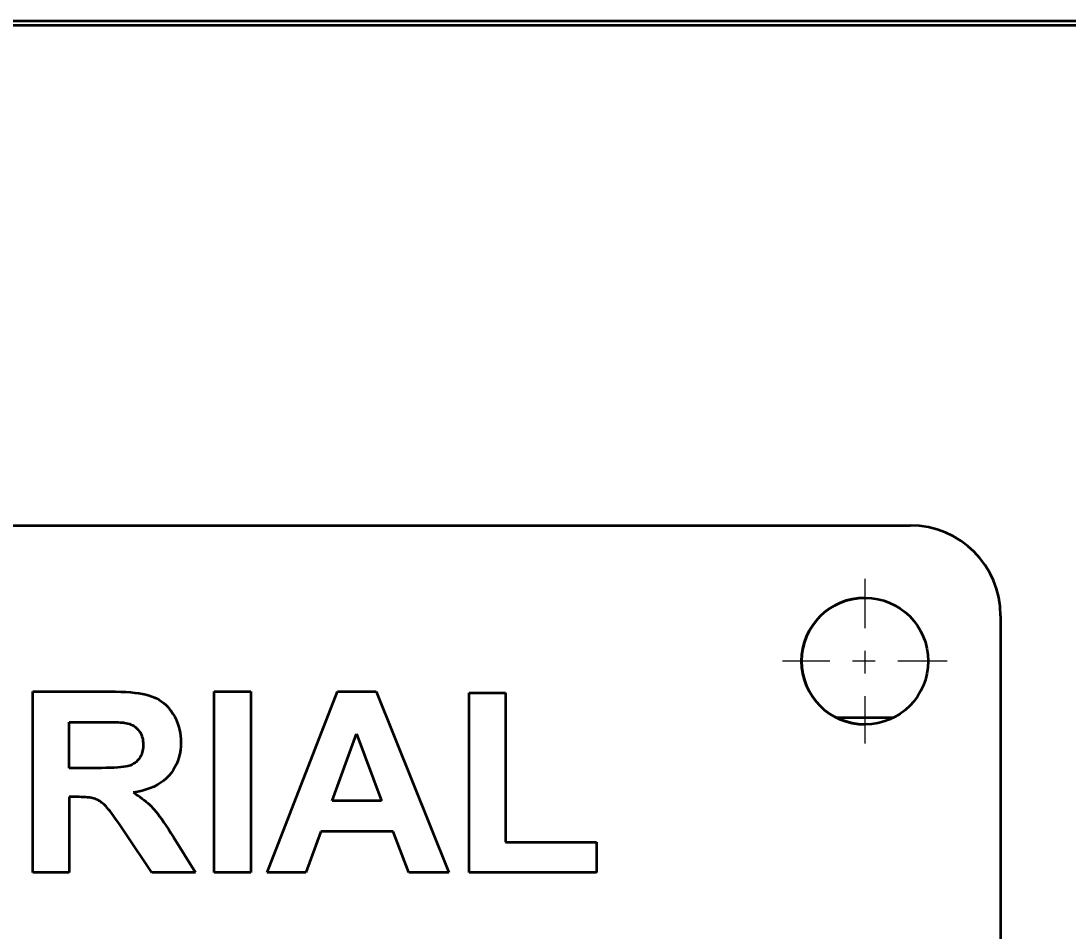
# Model space of a CAD drawing. Extents: x 23 to 417, y 3 to 294.
# Drawn here: x 221.506 to 226.135, y 107.829 to 111.851 of the extents above; entities that cross this region are included whole.
import ezdxf
from ezdxf.enums import TextEntityAlignment as Align

# ---------------------------------------------------------------- set-up
doc = ezdxf.new("R2010")
doc.units = 0
doc.linetypes.add('DASHDOT', pattern=[18.5, 12, -3, 0.5, -3])
doc.layers.get('0').update_dxf_attribs({"lineweight": 13})
doc.styles.get("Standard").update_dxf_attribs({"font": 'isocp.shx'})
doc.dimstyles.get("Standard").update_dxf_attribs({"dimtxt": 2.5, "dimasz": 2.5, "dimexe": 1.25, "dimexo": 0.625, "dimtad": 1, "dimtxsty": 'Standard', "dimcen": 2.5, "dimadec": 0, "dimazin": 0, "dimtfac": 1, "dimtmove": 0, "dimatfit": 0, "dimfxl": 0, "dimarcsym": 0})

# ---------------------------------------------------------------- blocks, each defined once
blk = doc.blocks.new('*D775')
at = {"color": 230, "lineweight": 13, "ltscale": 0.072986, "transparency": 16777216}
blk.add_line((220.937, 119.0118), (220.937, 121.9312), dxfattribs=at)
at = {"color": 230, "lineweight": 13, "ltscale": 0.275935, "transparency": 16777216}
blk.add_line((230.7318, 110.8938), (230.7318, 121.9312), dxfattribs=at)
at = {"color": 230, "lineweight": 13, "transparency": 16777216}
blk.add_line((201.0151, 119.9312), (230.7318, 119.9312), dxfattribs=at)
for points in [[(222.8689, 120.4489), (220.937, 119.9312), (222.8689, 119.4136)], [(228.7999, 119.4136), (230.7318, 119.9312), (228.7999, 120.4489)]]:
    blk.add_lwpolyline(points, dxfattribs=at)
for s, height, width, p, p2 in [('[', 2, 1.552525, (207.5228, 121.9312), (208.2991, 121.9312)), (']', 2, 1.552524, (216.937, 121.9312), (217.7133, 121.9312)), ('49', 2, 1.233748, (201.0151, 121.9312), (204.5228, 121.9312)), ('1.93', 2, 1.584295, (209.2991, 121.9312), (215.937, 121.9312)), ('/', 1, 1.818182, (205.5228, 122.4312), (206.5228, 122.4312))]:
    blk.add_text(s, height=height, dxfattribs=dict(at, width=width)).set_placement(p, p2, align=Align.FIT)
blk = doc.blocks.new('BLOCK4750')
at = {"color": 7, "linetype": 'DASHDOT', "lineweight": 13, "ltscale": 0.091}
for p, q in [((21.526, 50.372), (21.526, 46.732)), ((23.346, 48.552), (19.706, 48.552))]:
    blk.add_line(p, q, dxfattribs=at)
blk = doc.blocks.new('BLOCK4760')
at = {"color": 7, "lineweight": 35}
for p, q in [((-87.974, 62.698), (88.026, 62.698)), ((-87.874, 62.602), (87.926, 62.602)), ((-73.474, 51.552), (22.526, 51.552)), ((24.526, 49.552), (24.526, 3.552))]:
    blk.add_line(p, q, dxfattribs=at)
at = {"color": 7, "lineweight": 35, "ltscale": 0.042497}
blk.add_line((3.135, 47.881), (4.835, 47.881), dxfattribs=at)
at = {"color": 7, "lineweight": 35, "ltscale": 0.1}
for p, q in [((3.135, 43.881), (3.135, 47.881)), ((7.143, 43.881), (7.143, 47.881)), ((7.951, 47.881), (7.951, 43.881))]:
    blk.add_line(p, q, dxfattribs=at)
at = {"color": 7, "lineweight": 35, "ltscale": 0.003118}
blk.add_line((4.835, 47.881), (4.959, 47.88), dxfattribs=at)
at = {"color": 7, "lineweight": 35, "ltscale": 0.002945}
blk.add_line((4.959, 47.88), (5.077, 47.877), dxfattribs=at)
at = {"color": 7, "lineweight": 35, "ltscale": 0.002771}
blk.add_line((5.077, 47.877), (5.188, 47.871), dxfattribs=at)
at = {"color": 7, "lineweight": 35, "ltscale": 0.002599}
blk.add_line((5.188, 47.871), (5.291, 47.864), dxfattribs=at)
at = {"color": 7, "lineweight": 35, "ltscale": 0.00243}
blk.add_line((5.291, 47.864), (5.388, 47.854), dxfattribs=at)
at = {"color": 7, "lineweight": 35, "ltscale": 0.002261}
blk.add_line((5.388, 47.854), (5.478, 47.842), dxfattribs=at)
at = {"color": 7, "lineweight": 35, "ltscale": 0.002096}
blk.add_line((5.478, 47.842), (5.56, 47.828), dxfattribs=at)
at = {"color": 7, "lineweight": 35, "ltscale": 0.001933}
blk.add_line((5.56, 47.828), (5.636, 47.812), dxfattribs=at)
at = {"color": 7, "lineweight": 35, "ltscale": 0.001777}
blk.add_line((5.636, 47.812), (5.705, 47.794), dxfattribs=at)
at = {"color": 7, "lineweight": 35, "ltscale": 0.001623}
blk.add_line((5.705, 47.794), (5.766, 47.773), dxfattribs=at)
at = {"color": 7, "lineweight": 35, "ltscale": 0.001538}
blk.add_line((5.766, 47.773), (5.823, 47.75), dxfattribs=at)
at = {"color": 7, "lineweight": 35, "ltscale": 0.001519}
for p, q in [((5.823, 47.75), (5.878, 47.724)), ((4.879, 45.187), (4.842, 45.236))]:
    blk.add_line(p, q, dxfattribs=at)
at = {"color": 7, "lineweight": 35, "ltscale": 0.001507}
blk.add_line((5.878, 47.724), (5.93, 47.694), dxfattribs=at)
at = {"color": 7, "lineweight": 35, "ltscale": 0.001502}
blk.add_line((5.93, 47.694), (5.98, 47.66), dxfattribs=at)
at = {"color": 7, "lineweight": 35, "ltscale": 0.020191}
for p, q in [((7.143, 47.881), (7.951, 47.881)), ((12.777, 47.848), (13.585, 47.848)), ((3.942, 43.881), (3.135, 43.881)), ((7.951, 43.881), (7.143, 43.881))]:
    blk.add_line(p, q, dxfattribs=at)
at = {"color": 7, "lineweight": 35, "ltscale": 0.107318}
blk.add_line((8.313, 43.881), (9.871, 47.881), dxfattribs=at)
at = {"color": 7, "lineweight": 35, "ltscale": 0.021351}
blk.add_line((9.871, 47.881), (10.725, 47.881), dxfattribs=at)
at = {"color": 7, "lineweight": 35, "ltscale": 0.107718}
blk.add_line((10.725, 47.881), (12.327, 43.881), dxfattribs=at)
at = {"color": 7, "lineweight": 35, "ltscale": 0.099181}
blk.add_line((12.777, 43.881), (12.777, 47.848), dxfattribs=at)
at = {"color": 7, "lineweight": 35, "ltscale": 0.082333}
blk.add_line((13.585, 47.848), (13.585, 44.555), dxfattribs=at)
at = {"color": 7, "lineweight": 35, "ltscale": 0.001504}
blk.add_line((5.98, 47.66), (6.028, 47.624), dxfattribs=at)
at = {"color": 7, "lineweight": 35, "ltscale": 0.001512}
blk.add_line((6.028, 47.624), (6.073, 47.584), dxfattribs=at)
at = {"color": 7, "lineweight": 35, "ltscale": 0.001528}
blk.add_line((6.073, 47.584), (6.116, 47.54), dxfattribs=at)
at = {"color": 7, "lineweight": 35, "ltscale": 0.00155}
blk.add_line((6.116, 47.54), (6.157, 47.494), dxfattribs=at)
at = {"color": 7, "lineweight": 35, "ltscale": 0.001578}
blk.add_line((6.157, 47.494), (6.195, 47.443), dxfattribs=at)
at = {"color": 7, "lineweight": 35, "ltscale": 0.001612}
blk.add_line((6.195, 47.443), (6.232, 47.39), dxfattribs=at)
at = {"color": 7, "lineweight": 35, "ltscale": 0.001625}
blk.add_line((6.232, 47.39), (6.265, 47.334), dxfattribs=at)
at = {"color": 7, "lineweight": 35, "ltscale": 0.001617}
blk.add_line((6.265, 47.334), (6.294, 47.277), dxfattribs=at)
at = {"color": 7, "lineweight": 35, "ltscale": 0.001616}
for p, q in [((6.294, 47.277), (6.321, 47.218)), ((5.856, 45.226), (5.896, 45.176))]:
    blk.add_line(p, q, dxfattribs=at)
at = {"color": 7, "lineweight": 35, "ltscale": 0.001619}
blk.add_line((6.321, 47.218), (6.343, 47.157), dxfattribs=at)
at = {"color": 7, "lineweight": 35, "ltscale": 0.031258}
blk.add_line((22.151, 47.3), (20.901, 47.3), dxfattribs=at)
at = {"color": 7, "lineweight": 35, "ltscale": 0.015757}
blk.add_line((3.942, 47.204), (4.573, 47.204), dxfattribs=at)
at = {"color": 7, "lineweight": 35, "ltscale": 0.025375}
blk.add_line((3.942, 46.189), (3.942, 47.204), dxfattribs=at)
at = {"color": 7, "lineweight": 35, "ltscale": 0.002357}
blk.add_line((4.573, 47.204), (4.667, 47.204), dxfattribs=at)
at = {"color": 7, "lineweight": 35, "ltscale": 0.002161}
blk.add_line((4.667, 47.204), (4.753, 47.204), dxfattribs=at)
at = {"color": 7, "lineweight": 35, "ltscale": 0.001965}
blk.add_line((4.753, 47.204), (4.832, 47.203), dxfattribs=at)
at = {"color": 7, "lineweight": 35, "ltscale": 0.001769}
blk.add_line((4.832, 47.203), (4.903, 47.202), dxfattribs=at)
at = {"color": 7, "lineweight": 35, "ltscale": 0.001572}
blk.add_line((4.903, 47.202), (4.966, 47.201), dxfattribs=at)
at = {"color": 7, "lineweight": 35, "ltscale": 0.001375}
blk.add_line((4.966, 47.201), (5.021, 47.2), dxfattribs=at)
at = {"color": 7, "lineweight": 35, "ltscale": 0.00118}
blk.add_line((5.021, 47.2), (5.068, 47.198), dxfattribs=at)
at = {"color": 7, "lineweight": 35, "ltscale": 0.00098325}
blk.add_line((5.068, 47.198), (5.107, 47.196), dxfattribs=at)
at = {"color": 7, "lineweight": 35, "ltscale": 0.000787961}
blk.add_line((5.107, 47.196), (5.138, 47.193), dxfattribs=at)
at = {"color": 7, "lineweight": 35, "ltscale": 0.000593264}
blk.add_line((5.138, 47.193), (5.162, 47.191), dxfattribs=at)
at = {"color": 7, "lineweight": 35, "ltscale": 0.000977732}
blk.add_line((5.162, 47.191), (5.2, 47.183), dxfattribs=at)
at = {"color": 7, "lineweight": 35, "ltscale": 0.000945294}
blk.add_line((5.2, 47.183), (5.237, 47.174), dxfattribs=at)
at = {"color": 7, "lineweight": 35, "ltscale": 0.000914582}
blk.add_line((5.237, 47.174), (5.272, 47.163), dxfattribs=at)
at = {"color": 7, "lineweight": 35, "ltscale": 0.000888035}
blk.add_line((5.272, 47.163), (5.305, 47.15), dxfattribs=at)
at = {"color": 7, "lineweight": 35, "ltscale": 0.000865666}
blk.add_line((5.305, 47.15), (5.336, 47.135), dxfattribs=at)
at = {"color": 7, "lineweight": 35, "ltscale": 0.000847151}
blk.add_line((5.336, 47.135), (5.366, 47.119), dxfattribs=at)
at = {"color": 7, "lineweight": 35, "ltscale": 0.000833293}
blk.add_line((5.366, 47.119), (5.394, 47.1), dxfattribs=at)
at = {"color": 7, "lineweight": 35, "ltscale": 0.00082351}
blk.add_line((5.394, 47.1), (5.42, 47.08), dxfattribs=at)
at = {"color": 7, "lineweight": 35, "ltscale": 0.000819536}
blk.add_line((5.42, 47.08), (5.444, 47.058), dxfattribs=at)
at = {"color": 7, "lineweight": 35, "ltscale": 0.000819636}
blk.add_line((5.444, 47.058), (5.466, 47.034), dxfattribs=at)
at = {"color": 7, "lineweight": 35, "ltscale": 0.000819631}
blk.add_line((5.466, 47.034), (5.487, 47.008), dxfattribs=at)
at = {"color": 7, "lineweight": 35, "ltscale": 0.000819652}
blk.add_line((5.487, 47.008), (5.505, 46.981), dxfattribs=at)
at = {"color": 7, "lineweight": 35, "ltscale": 0.000823595}
blk.add_line((5.505, 46.981), (5.521, 46.952), dxfattribs=at)
at = {"color": 7, "lineweight": 35, "ltscale": 0.001628}
blk.add_line((6.343, 47.157), (6.363, 47.095), dxfattribs=at)
at = {"color": 7, "lineweight": 35, "ltscale": 0.001643}
blk.add_line((6.363, 47.095), (6.378, 47.031), dxfattribs=at)
at = {"color": 7, "lineweight": 35, "ltscale": 0.001663}
blk.add_line((6.378, 47.031), (6.39, 46.965), dxfattribs=at)
at = {"color": 7, "lineweight": 35, "ltscale": 0.000833921}
blk.add_line((5.521, 46.952), (5.535, 46.922), dxfattribs=at)
at = {"color": 7, "lineweight": 35, "ltscale": 0.000848939}
blk.add_line((5.535, 46.922), (5.547, 46.89), dxfattribs=at)
at = {"color": 7, "lineweight": 35, "ltscale": 0.000868983}
blk.add_line((5.547, 46.89), (5.557, 46.857), dxfattribs=at)
at = {"color": 7, "lineweight": 35, "ltscale": 0.000893829}
blk.add_line((5.557, 46.857), (5.564, 46.822), dxfattribs=at)
at = {"color": 7, "lineweight": 35, "ltscale": 0.000922302}
blk.add_line((5.564, 46.822), (5.57, 46.786), dxfattribs=at)
at = {"color": 7, "lineweight": 35, "ltscale": 0.000954433}
blk.add_line((5.57, 46.786), (5.573, 46.748), dxfattribs=at)
at = {"color": 7, "lineweight": 35, "ltscale": 0.001689}
blk.add_line((6.39, 46.965), (6.399, 46.898), dxfattribs=at)
at = {"color": 7, "lineweight": 35, "ltscale": 0.001719}
blk.add_line((6.399, 46.898), (6.404, 46.83), dxfattribs=at)
at = {"color": 7, "lineweight": 35, "ltscale": 0.001754}
blk.add_line((6.404, 46.83), (6.406, 46.76), dxfattribs=at)
at = {"color": 7, "lineweight": 35, "ltscale": 0.002213}
blk.add_line((6.406, 46.76), (6.404, 46.671), dxfattribs=at)
at = {"color": 7, "lineweight": 35, "ltscale": 0.039489}
blk.add_line((9.749, 45.464), (10.289, 46.948), dxfattribs=at)
at = {"color": 7, "lineweight": 35, "ltscale": 0.039584}
blk.add_line((10.289, 46.948), (10.84, 45.464), dxfattribs=at)
at = {"color": 7, "lineweight": 35, "ltscale": 0.000769144}
blk.add_line((5.554, 46.543), (5.545, 46.513), dxfattribs=at)
at = {"color": 7, "lineweight": 35, "ltscale": 0.000787001}
blk.add_line((5.561, 46.573), (5.554, 46.543), dxfattribs=at)
at = {"color": 7, "lineweight": 35, "ltscale": 0.000808183}
blk.add_line((5.567, 46.605), (5.561, 46.573), dxfattribs=at)
at = {"color": 7, "lineweight": 35, "ltscale": 0.000831805}
blk.add_line((5.571, 46.638), (5.567, 46.605), dxfattribs=at)
at = {"color": 7, "lineweight": 35, "ltscale": 0.000857505}
blk.add_line((5.573, 46.672), (5.571, 46.638), dxfattribs=at)
at = {"color": 7, "lineweight": 35, "ltscale": 0.000990681}
blk.add_line((5.573, 46.748), (5.574, 46.708), dxfattribs=at)
at = {"color": 7, "lineweight": 35, "ltscale": 0.000885615}
blk.add_line((5.574, 46.708), (5.573, 46.672), dxfattribs=at)
at = {"color": 7, "lineweight": 35, "ltscale": 0.002081}
blk.add_line((6.396, 46.586), (6.382, 46.504), dxfattribs=at)
at = {"color": 7, "lineweight": 35, "ltscale": 0.002143}
for p, q in [((6.404, 46.671), (6.396, 46.586)), ((4.935, 46.197), (4.849, 46.194))]:
    blk.add_line(p, q, dxfattribs=at)
at = {"color": 7, "lineweight": 35, "ltscale": 0.000715701}
blk.add_line((5.371, 46.289), (5.347, 46.274), dxfattribs=at)
at = {"color": 7, "lineweight": 35, "ltscale": 0.000709222}
blk.add_line((5.395, 46.305), (5.371, 46.289), dxfattribs=at)
at = {"color": 7, "lineweight": 35, "ltscale": 0.000705382}
blk.add_line((5.417, 46.323), (5.395, 46.305), dxfattribs=at)
at = {"color": 7, "lineweight": 35, "ltscale": 0.000704131}
blk.add_line((5.437, 46.342), (5.417, 46.323), dxfattribs=at)
at = {"color": 7, "lineweight": 35, "ltscale": 0.00070664}
blk.add_line((5.457, 46.363), (5.437, 46.342), dxfattribs=at)
at = {"color": 7, "lineweight": 35, "ltscale": 0.00071232}
blk.add_line((5.475, 46.384), (5.457, 46.363), dxfattribs=at)
at = {"color": 7, "lineweight": 35, "ltscale": 0.000721033}
blk.add_line((5.492, 46.408), (5.475, 46.384), dxfattribs=at)
at = {"color": 7, "lineweight": 35, "ltscale": 0.000728006}
blk.add_line((5.508, 46.432), (5.492, 46.408), dxfattribs=at)
at = {"color": 7, "lineweight": 35, "ltscale": 0.000733239}
blk.add_line((5.522, 46.458), (5.508, 46.432), dxfattribs=at)
at = {"color": 7, "lineweight": 35, "ltscale": 0.000741593}
blk.add_line((5.534, 46.485), (5.522, 46.458), dxfattribs=at)
at = {"color": 7, "lineweight": 35, "ltscale": 0.000753937}
blk.add_line((5.545, 46.513), (5.534, 46.485), dxfattribs=at)
at = {"color": 7, "lineweight": 35, "ltscale": 0.00196}
blk.add_line((6.34, 46.349), (6.311, 46.276), dxfattribs=at)
at = {"color": 7, "lineweight": 35, "ltscale": 0.001989}
blk.add_line((6.364, 46.425), (6.34, 46.349), dxfattribs=at)
at = {"color": 7, "lineweight": 35, "ltscale": 0.00203}
blk.add_line((6.382, 46.504), (6.364, 46.425), dxfattribs=at)
at = {"color": 7, "lineweight": 35, "ltscale": 0.014938}
blk.add_line((4.54, 46.189), (3.942, 46.189), dxfattribs=at)
at = {"color": 7, "lineweight": 35, "ltscale": 0.002797}
blk.add_line((4.652, 46.19), (4.54, 46.189), dxfattribs=at)
at = {"color": 7, "lineweight": 35, "ltscale": 0.002578}
blk.add_line((4.755, 46.191), (4.652, 46.19), dxfattribs=at)
at = {"color": 7, "lineweight": 35, "ltscale": 0.002361}
blk.add_line((4.849, 46.194), (4.755, 46.191), dxfattribs=at)
at = {"color": 7, "lineweight": 35, "ltscale": 0.001927}
blk.add_line((5.012, 46.202), (4.935, 46.197), dxfattribs=at)
at = {"color": 7, "lineweight": 35, "ltscale": 0.001711}
blk.add_line((5.08, 46.207), (5.012, 46.202), dxfattribs=at)
at = {"color": 7, "lineweight": 35, "ltscale": 0.001495}
blk.add_line((5.14, 46.214), (5.08, 46.207), dxfattribs=at)
at = {"color": 7, "lineweight": 35, "ltscale": 0.001282}
for p, q in [((5.19, 46.221), (5.14, 46.214)), ((5.711, 45.383), (5.748, 45.347))]:
    blk.add_line(p, q, dxfattribs=at)
at = {"color": 7, "lineweight": 35, "ltscale": 0.001071}
blk.add_line((5.232, 46.229), (5.19, 46.221), dxfattribs=at)
at = {"color": 7, "lineweight": 35, "ltscale": 0.000863746}
blk.add_line((5.266, 46.239), (5.232, 46.229), dxfattribs=at)
at = {"color": 7, "lineweight": 35, "ltscale": 0.000755372}
blk.add_line((5.294, 46.249), (5.266, 46.239), dxfattribs=at)
at = {"color": 7, "lineweight": 35, "ltscale": 0.000738996}
blk.add_line((5.321, 46.261), (5.294, 46.249), dxfattribs=at)
at = {"color": 7, "lineweight": 35, "ltscale": 0.000726162}
blk.add_line((5.347, 46.274), (5.321, 46.261), dxfattribs=at)
at = {"color": 7, "lineweight": 35, "ltscale": 0.001962}
blk.add_line((6.192, 46.076), (6.142, 46.016), dxfattribs=at)
at = {"color": 7, "lineweight": 35, "ltscale": 0.001943}
blk.add_line((6.237, 46.14), (6.192, 46.076), dxfattribs=at)
at = {"color": 7, "lineweight": 35, "ltscale": 0.001936}
blk.add_line((6.277, 46.206), (6.237, 46.14), dxfattribs=at)
at = {"color": 7, "lineweight": 35, "ltscale": 0.001942}
blk.add_line((6.311, 46.276), (6.277, 46.206), dxfattribs=at)
at = {"color": 7, "lineweight": 35, "ltscale": 0.002087}
blk.add_line((5.959, 45.86), (5.888, 45.816), dxfattribs=at)
at = {"color": 7, "lineweight": 35, "ltscale": 0.002038}
blk.add_line((6.025, 45.908), (5.959, 45.86), dxfattribs=at)
at = {"color": 7, "lineweight": 35, "ltscale": 0.002002}
blk.add_line((6.086, 45.96), (6.025, 45.908), dxfattribs=at)
at = {"color": 7, "lineweight": 35, "ltscale": 0.00198}
blk.add_line((6.142, 46.016), (6.086, 45.96), dxfattribs=at)
at = {"color": 7, "lineweight": 35, "ltscale": 0.002605}
blk.add_line((5.453, 45.664), (5.35, 45.647), dxfattribs=at)
at = {"color": 7, "lineweight": 35, "ltscale": 0.001501}
blk.add_line((5.35, 45.647), (5.402, 45.616), dxfattribs=at)
at = {"color": 7, "lineweight": 35, "ltscale": 0.001469}
blk.add_line((5.402, 45.616), (5.451, 45.584), dxfattribs=at)
at = {"color": 7, "lineweight": 35, "ltscale": 0.002496}
blk.add_line((5.55, 45.686), (5.453, 45.664), dxfattribs=at)
at = {"color": 7, "lineweight": 35, "ltscale": 0.002396}
blk.add_line((5.643, 45.712), (5.55, 45.686), dxfattribs=at)
at = {"color": 7, "lineweight": 35, "ltscale": 0.002304}
blk.add_line((5.73, 45.742), (5.643, 45.712), dxfattribs=at)
at = {"color": 7, "lineweight": 35, "ltscale": 0.002221}
blk.add_line((5.811, 45.777), (5.73, 45.742), dxfattribs=at)
at = {"color": 7, "lineweight": 35, "ltscale": 0.002148}
blk.add_line((5.888, 45.816), (5.811, 45.777), dxfattribs=at)
at = {"color": 7, "lineweight": 35, "ltscale": 0.041746}
blk.add_line((3.942, 45.551), (3.942, 43.881), dxfattribs=at)
at = {"color": 7, "lineweight": 35, "ltscale": 0.004092}
blk.add_line((4.106, 45.551), (3.942, 45.551), dxfattribs=at)
at = {"color": 7, "lineweight": 35, "ltscale": 0.001354}
blk.add_line((4.16, 45.551), (4.106, 45.551), dxfattribs=at)
at = {"color": 7, "lineweight": 35, "ltscale": 0.001279}
blk.add_line((4.211, 45.549), (4.16, 45.551), dxfattribs=at)
at = {"color": 7, "lineweight": 35, "ltscale": 0.001205}
blk.add_line((4.26, 45.547), (4.211, 45.549), dxfattribs=at)
at = {"color": 7, "lineweight": 35, "ltscale": 0.001132}
blk.add_line((4.305, 45.544), (4.26, 45.547), dxfattribs=at)
at = {"color": 7, "lineweight": 35, "ltscale": 0.001058}
blk.add_line((4.347, 45.54), (4.305, 45.544), dxfattribs=at)
at = {"color": 7, "lineweight": 35, "ltscale": 0.00098667}
blk.add_line((4.386, 45.535), (4.347, 45.54), dxfattribs=at)
at = {"color": 7, "lineweight": 35, "ltscale": 0.000915804}
blk.add_line((4.422, 45.529), (4.386, 45.535), dxfattribs=at)
at = {"color": 7, "lineweight": 35, "ltscale": 0.000845634}
blk.add_line((4.455, 45.522), (4.422, 45.529), dxfattribs=at)
at = {"color": 7, "lineweight": 35, "ltscale": 0.00077772}
blk.add_line((4.485, 45.515), (4.455, 45.522), dxfattribs=at)
at = {"color": 7, "lineweight": 35, "ltscale": 0.000711836}
blk.add_line((4.513, 45.506), (4.485, 45.515), dxfattribs=at)
at = {"color": 7, "lineweight": 35, "ltscale": 0.000682933}
blk.add_line((4.538, 45.496), (4.513, 45.506), dxfattribs=at)
at = {"color": 7, "lineweight": 35, "ltscale": 0.000691367}
blk.add_line((4.563, 45.485), (4.538, 45.496), dxfattribs=at)
at = {"color": 7, "lineweight": 35, "ltscale": 0.000701562}
blk.add_line((4.588, 45.472), (4.563, 45.485), dxfattribs=at)
at = {"color": 7, "lineweight": 35, "ltscale": 0.000713989}
blk.add_line((4.613, 45.458), (4.588, 45.472), dxfattribs=at)
at = {"color": 7, "lineweight": 35, "ltscale": 0.000727955}
blk.add_line((4.637, 45.442), (4.613, 45.458), dxfattribs=at)
at = {"color": 7, "lineweight": 35, "ltscale": 0.000744703}
blk.add_line((4.662, 45.424), (4.637, 45.442), dxfattribs=at)
at = {"color": 7, "lineweight": 35, "ltscale": 0.000761623}
blk.add_line((4.685, 45.406), (4.662, 45.424), dxfattribs=at)
at = {"color": 7, "lineweight": 35, "ltscale": 0.000780697}
blk.add_line((4.709, 45.385), (4.685, 45.406), dxfattribs=at)
at = {"color": 7, "lineweight": 35, "ltscale": 0.000802016}
blk.add_line((4.732, 45.363), (4.709, 45.385), dxfattribs=at)
at = {"color": 7, "lineweight": 35, "ltscale": 0.000823026}
blk.add_line((4.755, 45.34), (4.732, 45.363), dxfattribs=at)
at = {"color": 7, "lineweight": 35, "ltscale": 0.001439}
blk.add_line((5.451, 45.584), (5.499, 45.552), dxfattribs=at)
at = {"color": 7, "lineweight": 35, "ltscale": 0.00141}
blk.add_line((5.499, 45.552), (5.545, 45.519), dxfattribs=at)
at = {"color": 7, "lineweight": 35, "ltscale": 0.001382}
blk.add_line((5.545, 45.519), (5.589, 45.486), dxfattribs=at)
at = {"color": 7, "lineweight": 35, "ltscale": 0.001356}
blk.add_line((5.589, 45.486), (5.632, 45.452), dxfattribs=at)
at = {"color": 7, "lineweight": 35, "ltscale": 0.001329}
blk.add_line((5.632, 45.452), (5.672, 45.418), dxfattribs=at)
at = {"color": 7, "lineweight": 35, "ltscale": 0.001305}
blk.add_line((5.672, 45.418), (5.711, 45.383), dxfattribs=at)
at = {"color": 7, "lineweight": 35, "ltscale": 0.027285}
blk.add_line((10.84, 45.464), (9.749, 45.464), dxfattribs=at)
at = {"color": 7, "lineweight": 35, "ltscale": 0.000931939}
blk.add_line((4.78, 45.312), (4.755, 45.34), dxfattribs=at)
at = {"color": 7, "lineweight": 35, "ltscale": 0.001126}
blk.add_line((4.809, 45.277), (4.78, 45.312), dxfattribs=at)
at = {"color": 7, "lineweight": 35, "ltscale": 0.001322}
blk.add_line((4.842, 45.236), (4.809, 45.277), dxfattribs=at)
at = {"color": 7, "lineweight": 35, "ltscale": 0.001716}
blk.add_line((4.919, 45.132), (4.879, 45.187), dxfattribs=at)
at = {"color": 7, "lineweight": 35, "ltscale": 0.001913}
blk.add_line((4.964, 45.07), (4.919, 45.132), dxfattribs=at)
at = {"color": 7, "lineweight": 35, "ltscale": 0.00126}
blk.add_line((5.748, 45.347), (5.783, 45.311), dxfattribs=at)
at = {"color": 7, "lineweight": 35, "ltscale": 0.001323}
blk.add_line((5.783, 45.311), (5.818, 45.271), dxfattribs=at)
at = {"color": 7, "lineweight": 35, "ltscale": 0.001468}
blk.add_line((5.818, 45.271), (5.856, 45.226), dxfattribs=at)
at = {"color": 7, "lineweight": 35, "ltscale": 0.001765}
blk.add_line((5.896, 45.176), (5.938, 45.119), dxfattribs=at)
at = {"color": 7, "lineweight": 35, "ltscale": 0.002111}
blk.add_line((5.012, 45), (4.964, 45.07), dxfattribs=at)
at = {"color": 7, "lineweight": 35, "ltscale": 0.002309}
blk.add_line((5.065, 44.924), (5.012, 45), dxfattribs=at)
at = {"color": 7, "lineweight": 35, "ltscale": 0.002507}
blk.add_line((5.121, 44.841), (5.065, 44.924), dxfattribs=at)
at = {"color": 7, "lineweight": 35, "ltscale": 0.001914}
blk.add_line((5.938, 45.119), (5.983, 45.057), dxfattribs=at)
at = {"color": 7, "lineweight": 35, "ltscale": 0.002064}
blk.add_line((5.983, 45.057), (6.03, 44.989), dxfattribs=at)
at = {"color": 7, "lineweight": 35, "ltscale": 0.002215}
blk.add_line((6.03, 44.989), (6.08, 44.916), dxfattribs=at)
at = {"color": 7, "lineweight": 35, "ltscale": 0.002366}
blk.add_line((6.08, 44.916), (6.132, 44.837), dxfattribs=at)
at = {"color": 7, "lineweight": 35, "ltscale": 0.002705}
blk.add_line((5.181, 44.752), (5.121, 44.841), dxfattribs=at)
at = {"color": 7, "lineweight": 35, "ltscale": 0.026202}
blk.add_line((5.765, 43.881), (5.181, 44.752), dxfattribs=at)
at = {"color": 7, "lineweight": 35, "ltscale": 0.002517}
blk.add_line((6.132, 44.837), (6.186, 44.752), dxfattribs=at)
at = {"color": 7, "lineweight": 35, "ltscale": 0.002669}
blk.add_line((6.186, 44.752), (6.242, 44.662), dxfattribs=at)
at = {"color": 7, "lineweight": 35, "ltscale": 0.024168}
blk.add_line((9.5, 44.79), (9.17, 43.881), dxfattribs=at)
at = {"color": 7, "lineweight": 35, "ltscale": 0.039973}
blk.add_line((11.099, 44.79), (9.5, 44.79), dxfattribs=at)
at = {"color": 7, "lineweight": 35, "ltscale": 0.024335}
blk.add_line((11.449, 43.881), (11.099, 44.79), dxfattribs=at)
at = {"color": 7, "lineweight": 35, "ltscale": 0.023015}
blk.add_line((6.242, 44.662), (6.731, 43.881), dxfattribs=at)
at = {"color": 7, "lineweight": 35, "ltscale": 0.050205}
blk.add_line((13.585, 44.555), (15.593, 44.555), dxfattribs=at)
at = {"color": 7, "lineweight": 35, "ltscale": 0.016849}
blk.add_line((15.593, 44.555), (15.593, 43.881), dxfattribs=at)
at = {"color": 7, "lineweight": 35, "ltscale": 0.024148}
blk.add_line((6.731, 43.881), (5.765, 43.881), dxfattribs=at)
at = {"color": 7, "lineweight": 35, "ltscale": 0.021419}
blk.add_line((9.17, 43.881), (8.313, 43.881), dxfattribs=at)
at = {"color": 7, "lineweight": 35, "ltscale": 0.021964}
blk.add_line((12.327, 43.881), (11.449, 43.881), dxfattribs=at)
at = {"color": 7, "lineweight": 35, "ltscale": 0.070396}
blk.add_line((15.593, 43.881), (12.777, 43.881), dxfattribs=at)
at = {"color": 7, "lineweight": 35}
blk.add_circle((21.526, 48.552), 1.4, dxfattribs=at)
for centre, radius, start, end in [((22.526, 49.552), 2, 0, 90), ((21.526, 48.552), 1.4, 90, 270)]:
    blk.add_arc(centre, radius, start, end, dxfattribs=at)

msp = doc.modelspace()

# ---------------------------------------------------------------- block references
at = {"lineweight": 0, "xscale": 0.2, "yscale": 0.2, "zscale": 0.2}
for name in ['BLOCK4760', 'BLOCK4750']:
    msp.add_blockref(name, (220.9318, 99.3118), dxfattribs=at)

# ---------------------------------------------------------------- dimensions: what is measured, and where the dimension line sits
at = {"color": 0, "lineweight": 0}
dim = msp.add_linear_dim(base=(220.937, 119.9312), p1=(230.7318, 109.8938), p2=(220.937, 118.0118), angle=179.999, dimstyle='Standard', override={"dimlfac": 5}, dxfattribs=at)
dim.commit()
dim.dimension.update_dxf_attribs({"geometry": '*D775', "text_midpoint": (209.3642, 119.9312), "dimtype": 160})

doc.saveas('drawing.dxf')
